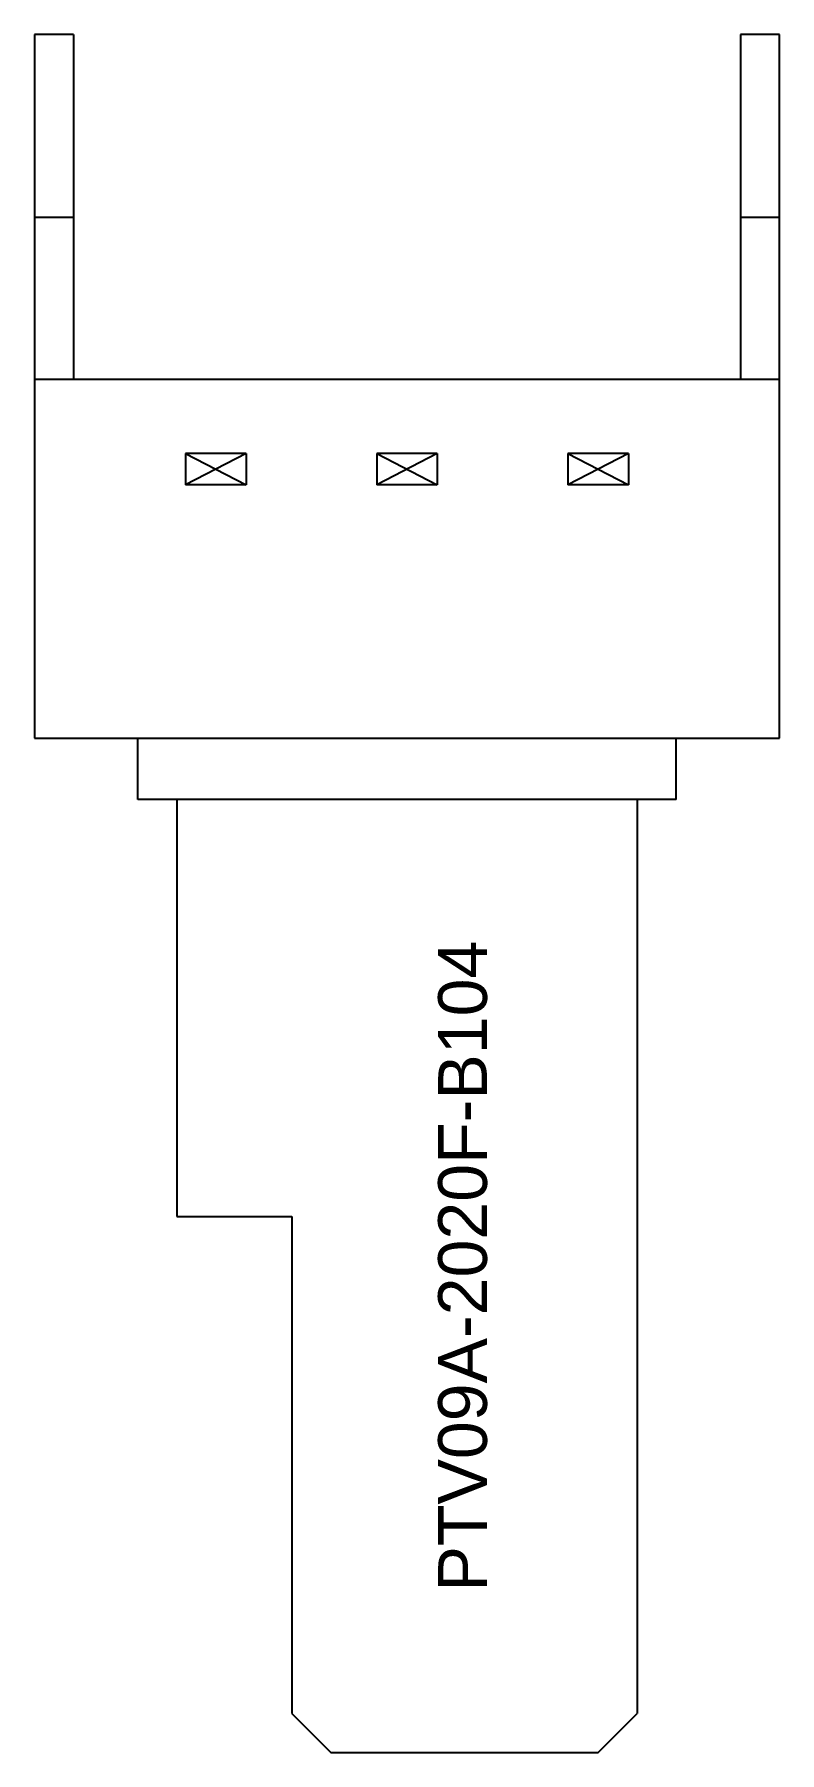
# Model space of a CAD drawing. Header units: inches. Extents: x 0 to 0.382, y -0.787 to 0.094.
import ezdxf
from ezdxf.enums import TextEntityAlignment as Align

# ---------------------------------------------------------------- set-up
doc = ezdxf.new("R2010")
doc.units = ezdxf.units.IN
doc.header["$MEASUREMENT"] = 0
doc.layers.get('0').update_dxf_attribs({"color": 5})
doc.styles.get("Standard").update_dxf_attribs({"font": 'arial.ttf'})

msp = doc.modelspace()

# ---------------------------------------------------------------- linework, layer by layer
for p, q in [((0, 0.094), (0, -0.267)), ((0.02, 0.094), (0, 0.094)), ((0.02, 0.094), (0.02, -0.08292)), ((0.382, 0.094), (0.362, 0.094)), ((0.362, 0.094), (0.362, -0.08292)), ((0.382, -0.267), (0.382, 0.094)), ((0, 0), (0, -0.267)), ((0.02, 0), (0, 0)), ((0.382, 0), (0.362, 0)), ((0.362, 0), (0.362, -0.08292)), ((0, -0.08292), (0.382, -0.08292)), ((0.0775, -0.121), (0.0775, -0.137)), ((0.1085, -0.121), (0.0775, -0.121)), ((0.0775, -0.121), (0.1085, -0.137)), ((0.1085, -0.121), (0.0775, -0.137)), ((0.1085, -0.121), (0.1085, -0.137)), ((0.1755, -0.121), (0.1755, -0.137)), ((0.2065, -0.121), (0.1755, -0.121)), ((0.1755, -0.121), (0.2065, -0.137)), ((0.2065, -0.121), (0.1755, -0.137)), ((0.2065, -0.121), (0.2065, -0.137)), ((0.3045, -0.121), (0.2735, -0.121)), ((0.2735, -0.121), (0.2735, -0.137)), ((0.2735, -0.121), (0.3045, -0.137)), ((0.3045, -0.121), (0.2735, -0.137)), ((0.3045, -0.121), (0.3045, -0.137)), ((0.1085, -0.137), (0.0775, -0.137)), ((0.2065, -0.137), (0.1755, -0.137)), ((0.3045, -0.137), (0.2735, -0.137)), ((0, -0.267), (0.382, -0.267)), ((0.053, -0.2984), (0.053, -0.267)), ((0.329, -0.2984), (0.329, -0.267)), ((0.329, -0.2984), (0.053, -0.2984)), ((0.073, -0.2984), (0.073, -0.5124)), ((0.309, -0.2984), (0.309, -0.7674)), ((0.073, -0.5124), (0.132, -0.5124)), ((0.132, -0.5124), (0.132, -0.7674)), ((0.132, -0.7674), (0.152, -0.7874)), ((0.289, -0.7874), (0.309, -0.7674)), ((0.152, -0.7874), (0.289, -0.7874))]:
    msp.add_line(p, q)

# ---------------------------------------------------------------- texts
msp.add_text('PTV09A-2020F-B104', height=0.025, rotation=90).set_placement((0.21947, -0.37088), align=Align.MIDDLE_RIGHT)

doc.saveas('drawing.dxf')
